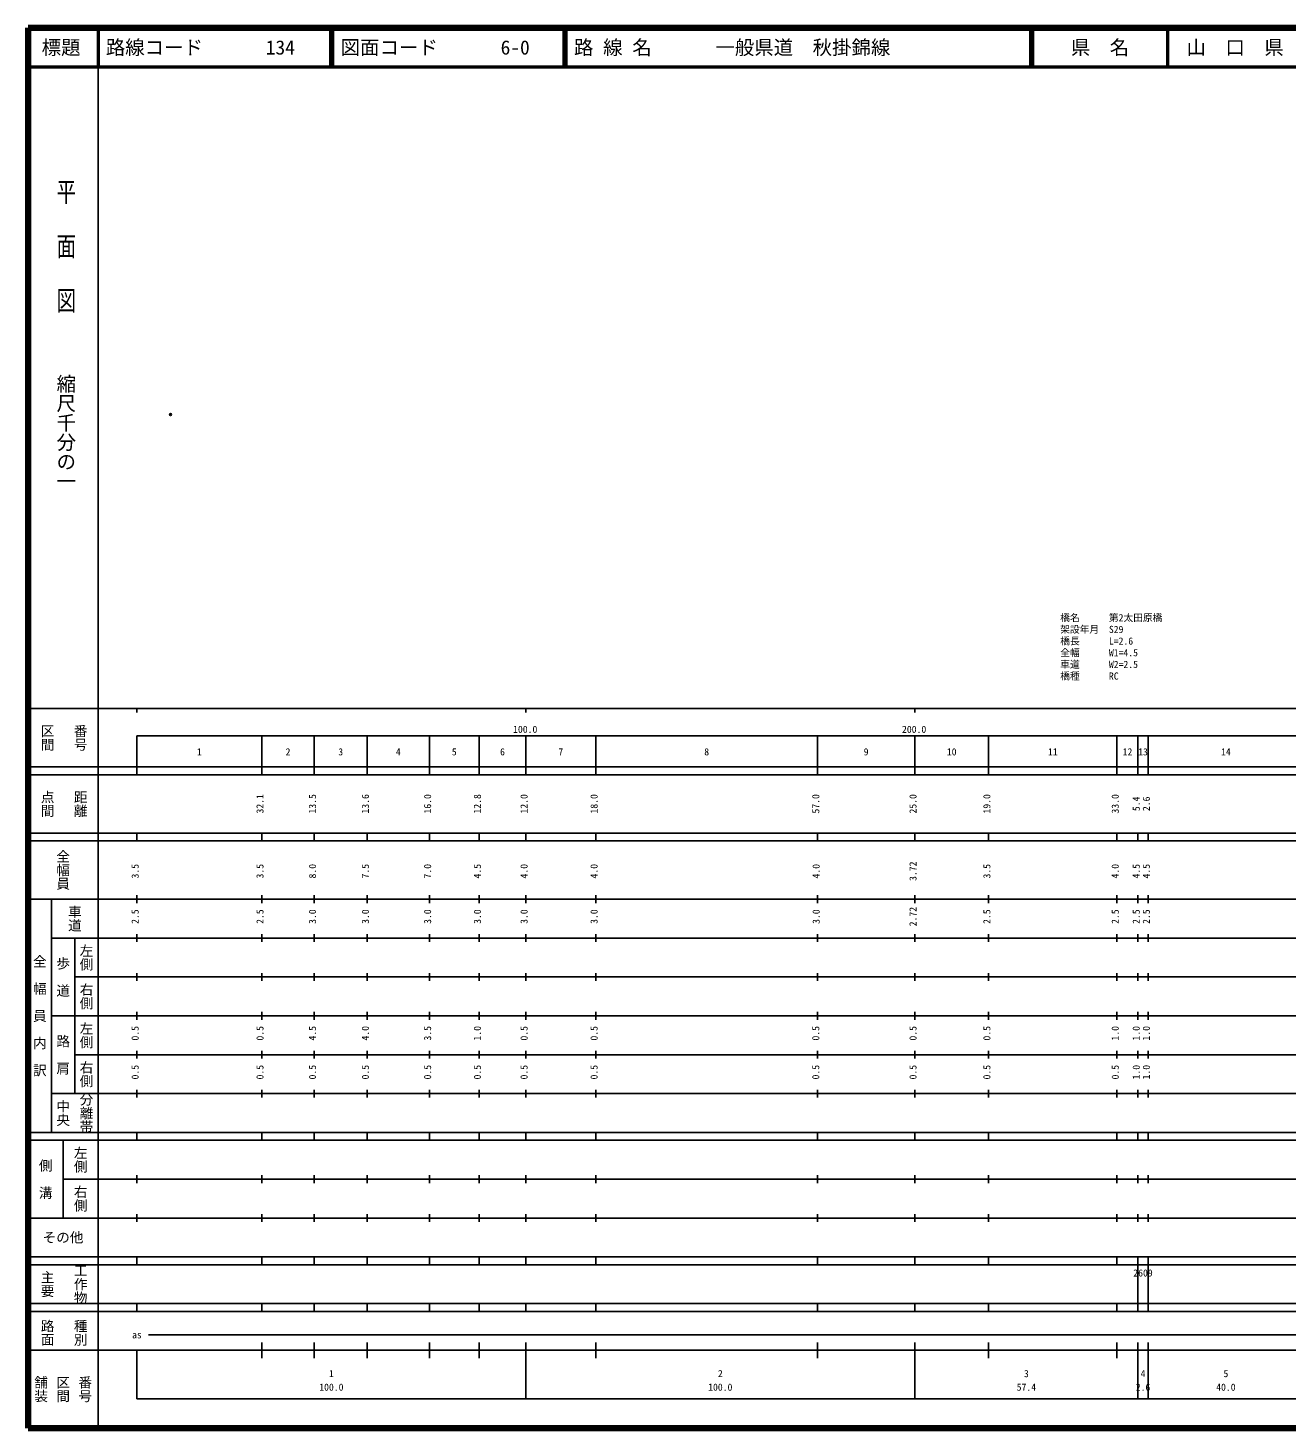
# Model space of a CAD drawing. Units: millimetres on the paper. Extents: x 40 to 680, y 20 to 380.
# Drawn here: x 40 to 363.7, y 20 to 380 of the extents above; entities that cross this region are included whole.
import ezdxf
from ezdxf.enums import TextEntityAlignment as Align

# ---------------------------------------------------------------- set-up
doc = ezdxf.new("R2010")
doc.units = ezdxf.units.MM
doc.header["$PDMODE"] = 32
doc.header["$PDSIZE"] = 0.5
for name, color, linetype in [('M-OTRS', 6, 'Continuous'), ('M-STR-HTXT', 7, 'Continuous'), ('M-TTL-TXT', 7, 'Continuous')]:
    doc.layers.add(name, color=color, linetype=linetype)
for name, color, linetype, lineweight in [('M-TTL', 2, 'Continuous', 140), ('M-TTL-BAND', 7, 'Continuous', 25), ('M-TTL-LINE', 7, 'Continuous', 50)]:
    doc.layers.add(name, color=color, linetype=linetype, lineweight=lineweight)
doc.styles.add('@ＭＳ ゴシック', font='')
doc.styles.add('ＭＳ ゴシック', font='')
doc.styles.get('@ＭＳ ゴシック').set_extended_font_data('@MS Gothic')
doc.styles.get('ＭＳ ゴシック').set_extended_font_data('MS Gothic')

msp = doc.modelspace()

# ---------------------------------------------------------------- linework, layer by layer
at = {"layer": 'M-OTRS'}
msp.add_point((76.65, 280.586), dxfattribs=at)
at = {"layer": 'M-TTL'}
for p, q in [((40, 380), (40, 20)), ((680, 380), (40, 380)), ((40, 20), (680, 20))]:
    msp.add_line(p, q, dxfattribs=at)
at = {"layer": 'M-TTL-BAND'}
for p, q in [((58, 370), (58, 20)), ((40, 205), (579, 205)), ((68, 205), (68, 204)), ((168, 205), (168, 204)), ((268, 205), (268, 204)), ((68, 198), (579, 198)), ((68, 198), (68, 188)), ((100.1, 188), (100.1, 198)), ((113.6, 188), (113.6, 198)), ((127.2, 188), (127.2, 198)), ((143.2, 188), (143.2, 198)), ((156, 188), (156, 198)), ((168, 188), (168, 198)), ((186, 188), (186, 198)), ((243, 188), (243, 198)), ((268, 188), (268, 198)), ((287, 188), (287, 198)), ((320, 188), (320, 198)), ((325.4, 188), (325.4, 198)), ((328, 188), (328, 198)), ((40, 190), (579, 190)), ((40, 188), (579, 188)), ((40, 173), (579, 173)), ((68, 171), (68, 173)), ((100.1, 171), (100.1, 173)), ((113.6, 171), (113.6, 173)), ((127.2, 171), (127.2, 173)), ((143.2, 171), (143.2, 173)), ((156, 171), (156, 173)), ((168, 171), (168, 173)), ((186, 171), (186, 173)), ((243, 171), (243, 173)), ((268, 171), (268, 173)), ((287, 171), (287, 173)), ((320, 171), (320, 173)), ((325.4, 171), (325.4, 173)), ((328, 171), (328, 173)), ((40, 171), (579, 171)), ((40, 156), (579, 156)), ((46, 96), (46, 156)), ((68, 155), (68, 157)), ((100.1, 155), (100.1, 157)), ((113.6, 155), (113.6, 157)), ((127.2, 155), (127.2, 157)), ((143.2, 155), (143.2, 157)), ((156, 155), (156, 157)), ((168, 155), (168, 157)), ((186, 155), (186, 157)), ((243, 155), (243, 157)), ((268, 155), (268, 157)), ((287, 155), (287, 157)), ((320, 155), (320, 157)), ((325.4, 155), (325.4, 157)), ((328, 155), (328, 157)), ((46, 146), (579, 146)), ((52, 146), (52, 106)), ((68, 145), (68, 147)), ((100.1, 145), (100.1, 147)), ((113.6, 145), (113.6, 147)), ((127.2, 145), (127.2, 147)), ((143.2, 145), (143.2, 147)), ((156, 145), (156, 147)), ((168, 145), (168, 147)), ((186, 145), (186, 147)), ((243, 145), (243, 147)), ((268, 145), (268, 147)), ((287, 145), (287, 147)), ((320, 145), (320, 147)), ((325.4, 145), (325.4, 147)), ((328, 145), (328, 147)), ((68, 135), (68, 137)), ((100.1, 135), (100.1, 137)), ((113.6, 135), (113.6, 137)), ((127.2, 135), (127.2, 137)), ((143.2, 135), (143.2, 137)), ((156, 135), (156, 137)), ((168, 135), (168, 137)), ((186, 135), (186, 137)), ((243, 135), (243, 137)), ((268, 135), (268, 137)), ((287, 135), (287, 137)), ((320, 135), (320, 137)), ((325.4, 135), (325.4, 137)), ((328, 135), (328, 137)), ((52, 136), (579, 136)), ((46, 126), (579, 126)), ((68, 125), (68, 127)), ((100.1, 125), (100.1, 127)), ((113.6, 125), (113.6, 127)), ((127.2, 125), (127.2, 127)), ((143.2, 125), (143.2, 127)), ((156, 125), (156, 127)), ((168, 125), (168, 127)), ((186, 125), (186, 127)), ((243, 125), (243, 127)), ((268, 125), (268, 127)), ((287, 125), (287, 127)), ((320, 125), (320, 127)), ((325.4, 125), (325.4, 127)), ((328, 125), (328, 127)), ((52, 116), (579, 116)), ((68, 115), (68, 117)), ((100.1, 115), (100.1, 117)), ((113.6, 115), (113.6, 117)), ((127.2, 115), (127.2, 117)), ((143.2, 115), (143.2, 117)), ((156, 115), (156, 117)), ((168, 115), (168, 117)), ((186, 115), (186, 117)), ((243, 115), (243, 117)), ((268, 115), (268, 117)), ((287, 115), (287, 117)), ((320, 115), (320, 117)), ((325.4, 115), (325.4, 117)), ((328, 115), (328, 117)), ((46, 106), (579, 106)), ((68, 105), (68, 107)), ((100.1, 105), (100.1, 107)), ((113.6, 105), (113.6, 107)), ((127.2, 105), (127.2, 107)), ((143.2, 105), (143.2, 107)), ((156, 105), (156, 107)), ((168, 105), (168, 107)), ((186, 105), (186, 107)), ((243, 105), (243, 107)), ((268, 105), (268, 107)), ((287, 105), (287, 107)), ((320, 105), (320, 107)), ((325.4, 105), (325.4, 107)), ((328, 105), (328, 107)), ((40, 96), (579, 96)), ((40, 94), (579, 94)), ((49, 94), (49, 74)), ((68, 94), (68, 96)), ((100.1, 94), (100.1, 96)), ((113.6, 94), (113.6, 96)), ((127.2, 94), (127.2, 96)), ((143.2, 94), (143.2, 96)), ((156, 94), (156, 96)), ((168, 94), (168, 96)), ((186, 94), (186, 96)), ((243, 94), (243, 96)), ((268, 94), (268, 96)), ((287, 94), (287, 96)), ((320, 94), (320, 96)), ((325.4, 94), (325.4, 96)), ((328, 94), (328, 96)), ((49, 84), (579, 84)), ((68, 83), (68, 85)), ((100.1, 83), (100.1, 85)), ((113.6, 83), (113.6, 85)), ((127.2, 83), (127.2, 85)), ((143.2, 83), (143.2, 85)), ((156, 83), (156, 85)), ((168, 83), (168, 85)), ((186, 83), (186, 85)), ((243, 83), (243, 85)), ((268, 83), (268, 85)), ((287, 83), (287, 85)), ((320, 83), (320, 85)), ((325.4, 83), (325.4, 85)), ((328, 83), (328, 85)), ((40, 74), (579, 74)), ((68, 73), (68, 75)), ((100.1, 73), (100.1, 75)), ((113.6, 73), (113.6, 75)), ((127.2, 73), (127.2, 75)), ((143.2, 73), (143.2, 75)), ((156, 73), (156, 75)), ((168, 73), (168, 75)), ((186, 73), (186, 75)), ((243, 73), (243, 75)), ((268, 73), (268, 75)), ((287, 73), (287, 75)), ((320, 73), (320, 75)), ((325.4, 73), (325.4, 75)), ((328, 73), (328, 75)), ((40, 64), (579, 64)), ((40, 62), (579, 62)), ((68, 62), (68, 64)), ((100.1, 62), (100.1, 64)), ((113.6, 62), (113.6, 64)), ((127.2, 62), (127.2, 64)), ((143.2, 62), (143.2, 64)), ((156, 62), (156, 64)), ((168, 62), (168, 64)), ((186, 62), (186, 64)), ((243, 62), (243, 64)), ((268, 62), (268, 64)), ((287, 62), (287, 64)), ((320, 62), (320, 64)), ((325.4, 62), (325.4, 64)), ((325.4, 52), (325.4, 62)), ((328, 62), (328, 64)), ((328, 52), (328, 62)), ((40, 52), (579, 52)), ((68, 50), (68, 52)), ((100.1, 50), (100.1, 52)), ((113.6, 50), (113.6, 52)), ((127.2, 50), (127.2, 52)), ((143.2, 50), (143.2, 52)), ((156, 50), (156, 52)), ((168, 50), (168, 52)), ((186, 50), (186, 52)), ((243, 50), (243, 52)), ((268, 50), (268, 52)), ((287, 50), (287, 52)), ((320, 50), (320, 52)), ((325.4, 50), (325.4, 52)), ((328, 50), (328, 52)), ((40, 50), (579, 50)), ((71, 44), (565, 44)), ((40, 40), (579, 40)), ((68, 40), (68, 27.5)), ((100.1, 38), (100.1, 42)), ((113.6, 38), (113.6, 42)), ((127.2, 38), (127.2, 42)), ((143.2, 38), (143.2, 42)), ((156, 38), (156, 42)), ((168, 27.5), (168, 42)), ((186, 38), (186, 42)), ((243, 38), (243, 42)), ((268, 27.5), (268, 42)), ((287, 38), (287, 42)), ((320, 38), (320, 42)), ((325.4, 27.5), (325.4, 42)), ((328, 27.5), (328, 42)), ((68, 27.5), (579, 27.5))]:
    msp.add_line(p, q, dxfattribs=at)
at = {"layer": 'M-TTL-LINE'}
for p, q in [((58, 380), (58, 370)), ((117.75, 380), (117.75, 370)), ((118.25, 380), (118.25, 370)), ((177.75, 380), (177.75, 370)), ((178.25, 380), (178.25, 370)), ((297.75, 380), (297.75, 370)), ((298.25, 380), (298.25, 370)), ((333, 380), (333, 370)), ((40, 370), (680, 370))]:
    msp.add_line(p, q, dxfattribs=at)

# ---------------------------------------------------------------- texts
at = {"layer": 'M-STR-HTXT', "style": 'ＭＳ ゴシック'}
for s, p in [('橋名\u3000\u3000\u3000第2太田原橋', (305.416, 226.899)), ('橋長\u3000\u3000\u3000L=2.6', (305.416, 220.899)), ('架設年月\u3000S29', (305.416, 223.899)), ('全幅\u3000\u3000\u3000W1=4.5', (305.416, 217.899)), ('車道\u3000\u3000\u3000W2=2.5', (305.416, 214.899)), ('橋種\u3000\u3000\u3000RC', (305.416, 211.899))]:
    msp.add_text(s, height=1.833, dxfattribs=at).set_placement(p, align=Align.BOTTOM_LEFT)
at = {"layer": 'M-TTL-BAND', "style": '@ＭＳ ゴシック', "width": 1.4}
msp.add_text('平  面  図', height=3.666, rotation=270, dxfattribs=at).set_placement((49.777, 306.475), align=Align.MIDDLE_RIGHT)
at = {"layer": 'M-TTL-BAND', "style": '@ＭＳ ゴシック'}
msp.add_text('縮尺千分の一', height=3.666, rotation=270, dxfattribs=at).set_placement((49.777, 261.03), align=Align.MIDDLE_RIGHT)
for s, p in [('区間', (45, 197.5)), ('番号', (53.5, 197.5)), ('点間', (45, 180.5)), ('距離', (53.5, 180.5)), ('全幅員', (49, 163.5)), ('車道', (52, 151)), ('左側', (55, 141)), ('全\u3000幅\u3000員\u3000内\u3000訳', (43, 126)), ('歩\u3000道', (49, 136)), ('右側', (55, 131)), ('左側', (55, 121)), ('路\u3000肩', (49, 116)), ('右側', (55, 111)), ('分離帯', (55, 101)), ('中央', (49, 101)), ('左側', (53.5, 89)), ('側\u3000溝', (44.5, 84)), ('右側', (53.5, 79)), ('工作物', (53.5, 57)), ('主要', (45, 57)), ('路面', (45, 44.5)), ('種別', (53.5, 44.5)), ('舗装', (43.333, 30)), ('区間', (49, 30)), ('番号', (54.667, 30))]:
    msp.add_text(s, height=2.566, rotation=270, dxfattribs=at).set_placement(p, align=Align.MIDDLE_CENTER)
at = {"layer": 'M-TTL-BAND', "style": 'ＭＳ ゴシック'}
for s, p in [('100.0', (167.844, 198.195)), ('200.0', (267.844, 198.195)), ('1', (84.05, 192.405)), ('2', (106.85, 192.405)), ('3', (120.4, 192.405)), ('4', (135.2, 192.405)), ('5', (149.6, 192.405)), ('6', (162, 192.405)), ('7', (177, 192.405)), ('8', (214.5, 192.405)), ('9', (255.5, 192.405)), ('10', (277.5, 192.405)), ('11', (303.5, 192.405)), ('12', (322.7, 192.405)), ('13', (326.7, 192.405)), ('14', (348, 192.405)), ('as', (68, 42.5)), ('1', (118, 32.523)), ('2', (218, 32.523)), ('3', (296.7, 32.523)), ('4', (326.7, 32.523)), ('5', (348, 32.523)), ('100.0', (118, 29.033)), ('100.0', (218, 29.033)), ('57.4', (296.7, 29.033)), ('2.6', (326.7, 29.033)), ('40.0', (348, 29.033))]:
    msp.add_text(s, height=1.833, dxfattribs=at).set_placement(p, align=Align.BOTTOM_CENTER)
for s, p in [('32.1', (101.1, 180.5)), ('13.5', (114.6, 180.5)), ('13.6', (128.2, 180.5)), ('16.0', (144.2, 180.5)), ('12.8', (157, 180.5)), ('12.0', (169, 180.5)), ('18.0', (187, 180.5)), ('57.0', (244, 180.5)), ('25.0', (269, 180.5)), ('19.0', (288, 180.5)), ('33.0', (321, 180.5)), ('5.4', (326.4, 180.5)), ('2.6', (329, 180.5)), ('3.5', (69, 163.174)), ('3.5', (101.1, 163.174)), ('8.0', (114.6, 163.174)), ('7.5', (128.2, 163.174)), ('7.0', (144.2, 163.174)), ('4.5', (157, 163.174)), ('4.0', (169, 163.174)), ('4.0', (187, 163.174)), ('4.0', (244.103, 163.174)), ('3.72', (269, 163.174)), ('3.5', (288, 163.174)), ('4.0', (321, 163.174)), ('4.5', (326.4, 163.174)), ('4.5', (329, 163.174)), ('2.5', (69, 151.5)), ('2.5', (101.1, 151.5)), ('3.0', (114.6, 151.5)), ('3.0', (128.2, 151.5)), ('3.0', (144.2, 151.5)), ('3.0', (157, 151.5)), ('3.0', (169, 151.5)), ('3.0', (187, 151.5)), ('3.0', (244.103, 151.5)), ('2.72', (269, 151.5)), ('2.5', (288, 151.5)), ('2.5', (321, 151.5)), ('2.5', (326.4, 151.5)), ('2.5', (329, 151.5)), ('0.5', (69, 121.5)), ('0.5', (101.1, 121.5)), ('4.5', (114.6, 121.5)), ('4.0', (128.2, 121.5)), ('3.5', (144.2, 121.5)), ('1.0', (157, 121.5)), ('0.5', (169, 121.5)), ('0.5', (187, 121.5)), ('0.5', (244, 121.5)), ('0.5', (269, 121.5)), ('0.5', (288, 121.5)), ('1.0', (321, 121.5)), ('1.0', (326.4, 121.5)), ('1.0', (329, 121.5)), ('0.5', (69, 111.5)), ('0.5', (101.1, 111.5)), ('0.5', (114.6, 111.5)), ('0.5', (128.2, 111.5)), ('0.5', (144.2, 111.5)), ('0.5', (157, 111.5)), ('0.5', (169, 111.5)), ('0.5', (187, 111.5)), ('0.5', (244, 111.5)), ('0.5', (269, 111.5)), ('0.5', (288, 111.5)), ('0.5', (321, 111.5)), ('1.0', (326.4, 111.5)), ('1.0', (329, 111.5))]:
    msp.add_text(s, height=1.833, rotation=90, dxfattribs=at).set_placement(p, align=Align.BOTTOM_CENTER)
msp.add_text('その他', height=2.566, dxfattribs=at).set_placement((49, 69), align=Align.MIDDLE_CENTER)
msp.add_text('2609', height=1.833, dxfattribs=at).set_placement((324.2, 58.405), align=Align.BOTTOM_LEFT)
at = {"layer": 'M-TTL-TXT', "style": 'ＭＳ ゴシック'}
for s, p in [('標題', (48.5, 375)), ('県\u3000名', (315.625, 375)), ('山\u3000口\u3000県', (350.375, 375))]:
    msp.add_text(s, height=3.666, dxfattribs=at).set_placement(p, align=Align.MIDDLE_CENTER)
for s, p in [('路線コード', (60, 375)), ('134', (101.142, 375)), ('図面コード', (120.38, 375)), ('6-0', (161.521, 375)), ('路 線 名', (180.38, 375)), ('一般県道\u3000秋掛錦線', (216.734, 375))]:
    msp.add_text(s, height=3.666, dxfattribs=at).set_placement(p, align=Align.MIDDLE_LEFT)

doc.saveas('drawing.dxf')
